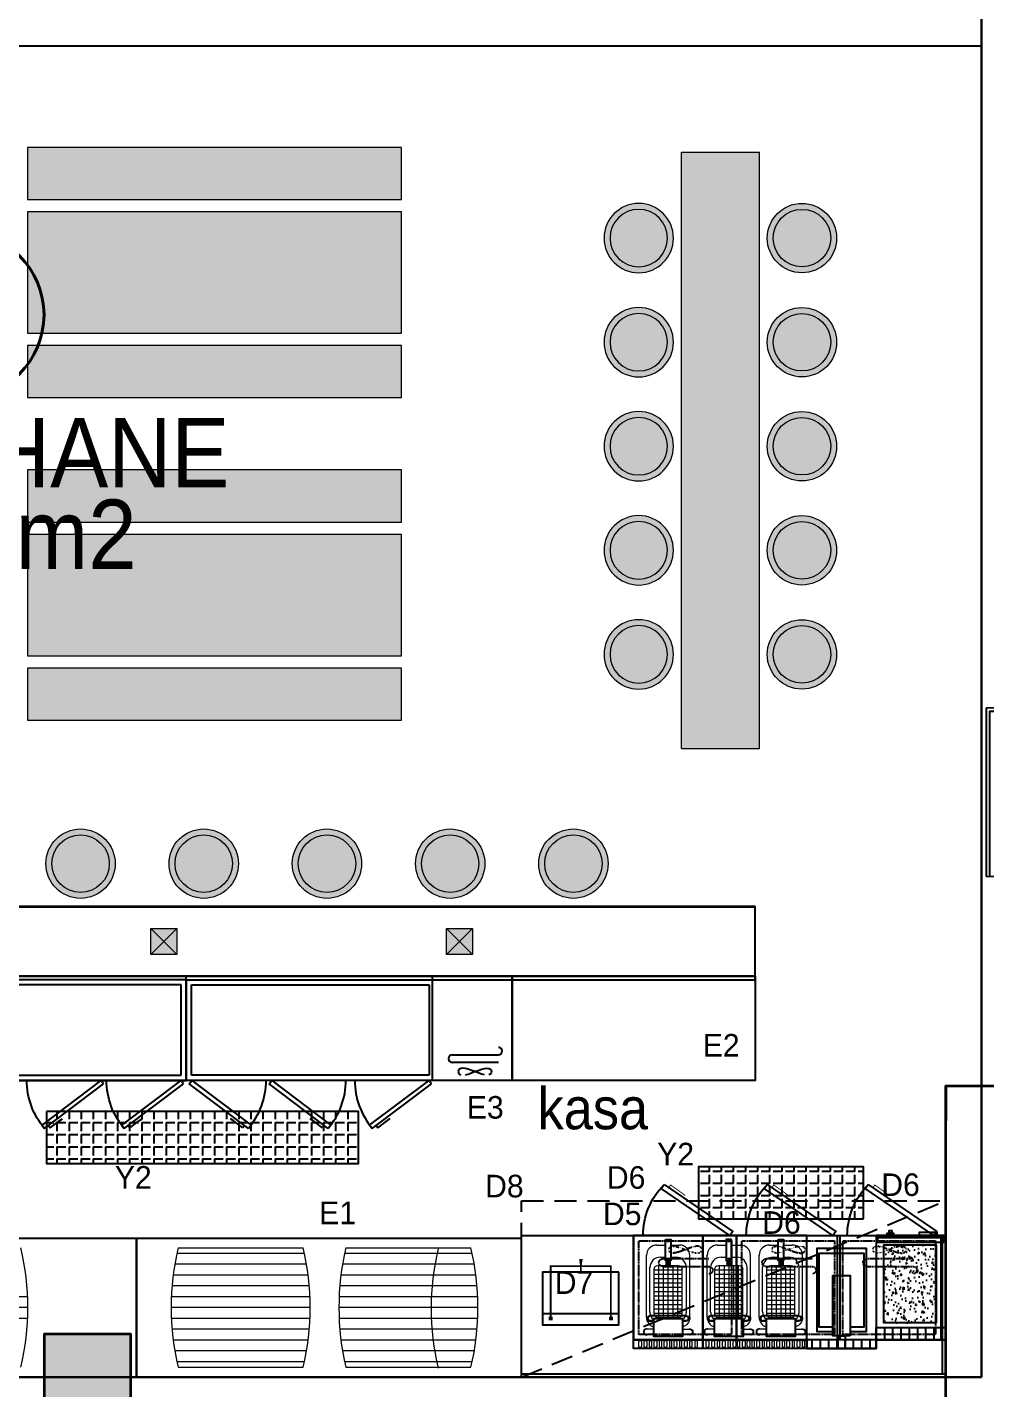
# Model space of a CAD drawing. Header units: millimetres. Extents: x -2729 to 15248, y -12439 to 5292.
# Drawn here: x 6283 to 6836, y -10263 to -9478 of the extents above; entities that cross this region are included whole.
import ezdxf

# ---------------------------------------------------------------- set-up
doc = ezdxf.new("R2010")
doc.units = ezdxf.units.MM
doc.linetypes.add('DASHED', pattern=[0.75, 0.5, -0.25])
doc.linetypes.add('HIDDENX2', pattern=[19.05, 12.7, -6.35])
for name, color, linetype, lineweight in [('DUVAR', 7, 'Continuous', 30), ('gzm', 250, 'Continuous', 20), ('kolon_Ном_пера__60', 7, 'Continuous', 35), ('mevcut kolonlar_Ном_пера__60', 7, 'Continuous', 35), ('tarama', 251, 'Continuous', 20)]:
    doc.layers.add(name, color=color, linetype=linetype, lineweight=lineweight)
for name, color, linetype in [('kapı ABD', 55, 'Continuous'), ('S2000-002 Çizgi', 7, 'Continuous'), ('S2000-003 Kapı', 3, 'Continuous'), ('tefris', 39, 'Continuous')]:
    doc.layers.add(name, color=color, linetype=linetype)
doc.styles.add('TAKSİM', font='GOTHIC.TTF', dxfattribs={"height": 20})
doc.styles.add('Мой Ариал', font='arial.ttf', dxfattribs={"width": 0.9})

# ---------------------------------------------------------------- blocks, each defined once
blk = doc.blocks.new('rtys')
at = {"layer": 'kapı ABD', "color": 7}
for points in [[(98141.19, 44240.54), (98136.53, 44143.55)], [(98143.13, 44240.44), (98138.56, 44145.4), (98233.61, 44140.83)], [(98136.53, 44143.55), (98233.51, 44138.89)]]:
    blk.add_lwpolyline(points, dxfattribs=at)
blk.add_arc((98136.53, 44143.55), 97.1, 357.24945, 87.24945, dxfattribs=at)
blk = doc.blocks.new('qwe515yj42')
at = {"layer": 'gzm'}
h = blk.add_hatch(color=250, dxfattribs=at)
h.dxf.hatch_style = 1
h.set_gradient(color1=(18, 18, 17), rotation=60, one_color=1, tint=1, name='CYLINDER')
edge = h.paths.add_edge_path(flags=17)
edge.add_arc((6767.97, 3190.78), 16.57, 0, 360)
edge = h.paths.add_edge_path()
edge.add_arc((6767.97, 3190.78), 20, 0, 360)
h = blk.add_hatch(color=250, dxfattribs=at)
h.dxf.hatch_style = 1
h.set_gradient(color1=(18, 18, 17), color2=(102, 102, 96), one_color=1, tint=0.39, name='SPHERICAL')
edge = h.paths.add_edge_path()
edge.add_arc((6767.97, 3190.78), 16.57, 0, 360)
at = {"layer": 'gzm', "color": 251}
for radius in [20, 16.57]:
    blk.add_circle((6767.97, 3190.78), radius, dxfattribs=at)
blk = doc.blocks.new('A$C13F55E64')
at = {"layer": 'gzm'}
h = blk.add_hatch(color=7, dxfattribs=at)
h.dxf.hatch_style = 1
h.set_gradient(color1=(255, 255, 255), rotation=60, one_color=1, tint=1, name='CYLINDER')
h.paths.add_polyline_path([(-29.53, 19.29), (-14.53, 19.29), (-14.53, 4.29), (-29.53, 4.29)])
for p, q in [((-14.53, 4.29), (-29.53, 19.29)), ((-29.53, 4.29), (-14.53, 19.29))]:
    blk.add_line(p, q, dxfattribs=at)
blk.add_lwpolyline([(-29.53, 19.29), (-14.53, 19.29), (-14.53, 4.29), (-29.53, 4.29)], close=True, dxfattribs=at)
blk = doc.blocks.new('A$C34EC4B2C')
at = {"layer": 'S2000-002 Çizgi'}
for p, q in [((80.83, 87.67), (46.6, 62.05)), ((77.59, 87.3), (71.93, 83.07)), ((78.58, 85.98), (77.59, 87.3)), ((82.37, 85.61), (80.83, 87.67)), ((104.65, 85.77), (106.2, 87.82)), ((106.2, 87.82), (140.31, 62.05)), ((108.44, 86.12), (109.44, 87.44)), ((109.44, 87.44), (115.07, 83.18)), ((150.63, 85.77), (152.18, 87.82)), ((152.18, 87.82), (186.29, 62.05)), ((154.42, 86.12), (155.42, 87.44)), ((155.42, 87.44), (161.05, 83.18)), ((48.14, 60), (82.37, 85.61)), ((71.93, 83.07), (70.49, 81.99)), ((138.76, 60), (104.65, 85.77)), ((115.07, 83.18), (116.52, 82.09)), ((184.74, 60), (150.63, 85.77)), ((161.05, 83.18), (162.5, 82.09)), ((0, 0), (0, 60)), ((0, 60), (188, 60)), ((12, 54.97), (12.17, 55.71)), ((12.17, 54.24), (12, 54.97)), ((12.17, 55.71), (12.66, 56.35)), ((12.66, 56.35), (13.47, 56.8)), ((16.07, 56.8), (17.78, 56.35)), ((17.78, 56.35), (19.64, 55.71)), ((19.64, 55.71), (21.59, 54.97)), ((21.59, 54.97), (19.64, 54.24)), ((23.54, 55.71), (21.59, 54.97)), ((21.59, 54.97), (23.54, 54.24)), ((25.4, 56.35), (23.54, 55.71)), ((27.1, 56.8), (25.4, 56.35)), ((30.52, 56.35), (29.7, 56.8)), ((31.01, 55.71), (30.52, 56.35)), ((31.17, 54.97), (31.01, 55.71)), ((31.01, 54.24), (31.17, 54.97)), ((46.11, 60), (46.11, 0)), ((46.6, 62.05), (48.14, 60)), ((48, 5), (48, 57)), ((48, 57), (185, 57)), ((140.31, 62.05), (138.76, 60)), ((186.29, 62.05), (184.74, 60)), ((185, 57), (185, 5)), ((188, 2), (188, 60)), ((188, 60), (188, 0)), ((8, 49.66), (34.67, 49.66)), ((12.66, 53.6), (12.17, 54.24)), ((13.47, 53.14), (12.66, 53.6)), ((14.62, 52.97), (13.47, 53.14)), ((16.07, 53.14), (14.62, 52.97)), ((17.78, 53.6), (16.07, 53.14)), ((19.64, 54.24), (17.78, 53.6)), ((23.54, 54.24), (25.4, 53.6)), ((25.4, 53.6), (27.1, 53.14)), ((27.1, 53.14), (28.56, 52.97)), ((28.56, 52.97), (29.7, 53.14)), ((29.7, 53.14), (30.52, 53.6)), ((30.52, 53.6), (31.01, 54.24)), ((34.67, 45.32), (8, 45.32)), ((188, 2), (0, 2)), ((185, 5), (48, 5)), ((188, 0), (0, 0))]:
    blk.add_line(p, q, dxfattribs=at)
for centre, radius, start, end in [((48.14, 60), 42.75, 0, 40.24497), ((138.76, 60), 42.75, 139.49079, 180), ((184.74, 60), 42.75, 139.49079, 180), ((34.67, 47.49), 2.17, 270, 90), ((8, 43.15), 2.17, 90, 270)]:
    blk.add_arc(centre, radius, start, end, dxfattribs=at)
blk = doc.blocks.new('A$C71D9588E')
at = {"layer": 'S2000-002 Çizgi', "linetype": 'Continuous', "lineweight": 0}
for p, q in [((6.5, 57), (2.5, 57)), ((23.5, 57), (27.5, 57)), ((36.5, 57), (32.5, 57)), ((53.5, 57), (57.5, 57)), ((6.5, 54), (2.5, 54)), ((4.75, 49.5), (6.5, 49.5)), ((4.75, 49), (6.5, 49)), ((21, 47.25), (9, 47.25)), ((9.5, 47.25), (9.5, 46.5)), ((12.2, 47.25), (12.2, 46.5)), ((14.9, 47.25), (14.9, 46.5)), ((17.6, 47.25), (17.6, 46.5)), ((20.3, 47.25), (20.3, 46.5)), ((23.5, 54), (27.5, 54)), ((23.5, 49.5), (25.25, 49.5)), ((23.5, 49), (25.25, 49)), ((36.5, 54), (32.5, 54)), ((34.75, 49.5), (36.5, 49.5)), ((34.75, 49), (36.5, 49)), ((51, 47.25), (39, 47.25)), ((39.5, 47.25), (39.5, 46.5)), ((42.2, 47.25), (42.2, 46.5)), ((44.9, 47.25), (44.9, 46.5)), ((47.6, 47.25), (47.6, 46.5)), ((50.3, 47.25), (50.3, 46.5)), ((53.5, 54), (57.5, 54)), ((53.5, 49.5), (55.25, 49.5)), ((53.5, 49), (55.25, 49)), ((2.5, 47), (2.5, 11)), ((4.5, 44), (4.5, 18)), ((4.75, 46.5), (25.25, 46.5)), ((4.75, 46), (25.25, 46)), ((7, 45.25), (7, 18.85)), ((23, 44.75), (7, 44.75)), ((23, 42.25), (7, 42.25)), ((23, 39.75), (7, 39.75)), ((9.5, 46), (9.5, 17.25)), ((12.2, 46), (12.2, 17.25)), ((14.9, 46), (14.9, 17.25)), ((17.6, 46), (17.6, 17.25)), ((20.3, 46), (20.3, 17.25)), ((23, 45.25), (23, 18.85)), ((25.5, 44), (25.5, 18)), ((27.5, 47), (27.5, 11)), ((32.5, 47), (32.5, 11)), ((34.5, 44), (34.5, 18)), ((34.75, 46.5), (55.25, 46.5)), ((34.75, 46), (55.25, 46)), ((37, 45.25), (37, 18.85)), ((53, 44.75), (37, 44.75)), ((53, 42.25), (37, 42.25)), ((53, 39.75), (37, 39.75)), ((39.5, 46), (39.5, 17.25)), ((42.2, 46), (42.2, 17.25)), ((44.9, 46), (44.9, 17.25)), ((47.6, 46), (47.6, 17.25)), ((50.3, 46), (50.3, 17.25)), ((53, 45.25), (53, 18.85)), ((55.5, 44), (55.5, 18)), ((57.5, 47), (57.5, 11)), ((23, 37.25), (7, 37.25)), ((23, 34.75), (7, 34.75)), ((23, 32.25), (7, 32.25)), ((53, 37.25), (37, 37.25)), ((53, 34.75), (37, 34.75)), ((53, 32.25), (37, 32.25)), ((23, 29.75), (7, 29.75)), ((23, 27.25), (7, 27.25)), ((23, 24.75), (7, 24.75)), ((53, 29.75), (37, 29.75)), ((53, 27.25), (37, 27.25)), ((53, 24.75), (37, 24.75)), ((23, 22.25), (7, 22.25)), ((23, 19.75), (7, 19.75)), ((13.75, 17.25), (9, 17.25)), ((13.75, 14.25), (13.75, 17.25)), ((14.25, 14.25), (14.25, 17.25)), ((14.75, 17.25), (14.25, 17.25)), ((14.75, 14.25), (14.75, 17.25)), ((15.25, 14.25), (15.25, 17.25)), ((15.75, 17.25), (15.25, 17.25)), ((15.75, 14.25), (15.75, 17.25)), ((16.25, 14.25), (16.25, 17.25)), ((21, 17.25), (16.25, 17.25)), ((53, 22.25), (37, 22.25)), ((53, 19.75), (37, 19.75)), ((43.75, 17.25), (39, 17.25)), ((43.75, 14.25), (43.75, 17.25)), ((44.25, 14.25), (44.25, 17.25)), ((44.75, 17.25), (44.25, 17.25)), ((44.75, 14.25), (44.75, 17.25)), ((45.25, 14.25), (45.25, 17.25)), ((45.75, 17.25), (45.25, 17.25)), ((45.75, 14.25), (45.75, 17.25)), ((46.25, 14.25), (46.25, 17.25)), ((51, 17.25), (46.25, 17.25)), ((13.5, 12.4), (10.5, 12.4)), ((19.5, 12.4), (16.5, 12.4)), ((43.5, 12.4), (40.5, 12.4)), ((49.5, 12.4), (46.5, 12.4)), ((13.5, 5.4), (8.5, 5.4)), ((21.5, 5.4), (16.5, 5.4)), ((43.5, 5.4), (38.5, 5.4)), ((51.5, 5.4), (46.5, 5.4))]:
    blk.add_line(p, q, dxfattribs=at)
at = {"layer": 'S2000-002 Çizgi'}
for points in [[(0, 65), (60, 65), (60, 60), (0, 60)], [(0, 0), (60, 0), (60, 60), (0, 60)], [(6.5, 48), (23.5, 48), (23.5, 58), (6.5, 58)], [(36.5, 48), (53.5, 48), (53.5, 58), (36.5, 58)], [(16.5, 2.25), (13.5, 2.25), (13.5, 14.25), (16.5, 14.25)], [(43.5, 2.25), (46.5, 2.25), (46.5, 14.25), (43.5, 14.25)]]:
    blk.add_lwpolyline(points, close=True, dxfattribs=at)
at = {"layer": 'S2000-002 Çizgi', "linetype": 'Continuous', "lineweight": 0}
for points in [[(2.62, 63.78, 0.999894), (1.12, 63.78), (1.12, 61.18, 1), (2.62, 61.18), (2.62, 63.78)], [(5.62, 63.78), (5.62, 61.18, -1), (4.12, 61.18), (4.12, 63.78, -0.999894), (5.62, 63.78)], [(8.55, 63.78, 0.999894), (7.05, 63.78), (7.05, 61.18, 1), (8.55, 61.18), (8.55, 63.78)], [(11.55, 63.78), (11.55, 61.18, -1), (10.05, 61.18), (10.05, 63.78, -0.999894), (11.55, 63.78)], [(14.3, 63.78, 0.999894), (12.8, 63.78), (12.8, 61.18, 1), (14.3, 61.18), (14.3, 63.78)], [(17.3, 63.78), (17.3, 61.18, -1), (15.8, 61.18), (15.8, 63.78, -0.999894), (17.3, 63.78)], [(20.12, 63.78, 0.999894), (18.62, 63.78), (18.62, 61.18, 1), (20.12, 61.18), (20.12, 63.78)], [(23.12, 63.78), (23.12, 61.18, -1), (21.62, 61.18), (21.62, 63.78, -0.999894), (23.12, 63.78)], [(25.87, 63.78, 0.999894), (24.37, 63.78), (24.37, 61.18, 1), (25.87, 61.18), (25.87, 63.78)], [(28.87, 63.78), (28.87, 61.18, -1), (27.37, 61.18), (27.37, 63.78, -0.999894), (28.87, 63.78)], [(31.75, 63.78, 0.999894), (30.25, 63.78), (30.25, 61.18, 1), (31.75, 61.18), (31.75, 63.78)], [(34.35, 63.78), (34.35, 61.18, -1), (32.85, 61.18), (32.85, 63.78, -0.999894), (34.35, 63.78)], [(37.14, 63.78), (37.14, 61.18, -1), (35.64, 61.18), (35.64, 63.78, -0.999894), (37.14, 63.78)], [(40.13, 63.78, 0.999894), (38.63, 63.78), (38.63, 61.18, 1), (40.13, 61.18), (40.13, 63.78)], [(42.54, 63.78), (42.54, 61.18, -1), (41.04, 61.18), (41.04, 63.78, -0.999894), (42.54, 63.78)], [(45.54, 63.78, 0.999894), (44.04, 63.78), (44.04, 61.18, 1), (45.54, 61.18), (45.54, 63.78)], [(48.64, 63.78), (48.64, 61.18, -1), (47.14, 61.18), (47.14, 63.78, -0.999894), (48.64, 63.78)], [(51.64, 63.78, 0.999894), (50.14, 63.78), (50.14, 61.18, 1), (51.64, 61.18), (51.64, 63.78)], [(54.75, 63.78), (54.75, 61.18, -1), (53.25, 61.18), (53.25, 63.78, -0.999894), (54.75, 63.78)], [(58.13, 63.68), (58.13, 61.08, -1), (56.63, 61.08), (56.63, 63.68, -0.999894), (58.13, 63.68)]]:
    blk.add_lwpolyline(points, format="xyb", dxfattribs=at)
for centre in [(15, 13.25), (45, 13.25), (15, 3.25), (45, 3.25)]:
    blk.add_circle(centre, 0.5, dxfattribs=at)
at = {"layer": 'S2000-002 Çizgi', "linetype": 'Continuous', "lineweight": 0, "extrusion": (0, 0, -1)}
for centre, radius, start, end in [((-2.5, 55.5), 1.8, 236.44269, 123.55731), ((-2.5, 55.5), 1.5, 270.00107, 90), ((-32.5, 55.5), 1.8, 236.44269, 123.55731), ((-32.5, 55.5), 1.5, 270.00107, 90), ((-8.5, 47), 6, 0, 70.52878), ((-4.75, 47.75), 1.75, 270, 90), ((-4.75, 47.75), 1.25, 270, 90), ((-38.5, 47), 6, 0, 70.52878), ((-34.75, 47.75), 1.75, 270, 90), ((-34.75, 47.75), 1.25, 270, 90), ((-9, 19.25), 2, 270, 0), ((-21, 19.25), 2, 180, 270), ((-39, 19.25), 2, 270, 0), ((-51, 19.25), 2, 180, 270)]:
    blk.add_arc(centre, radius, start, end, dxfattribs=at)
at = {"layer": 'S2000-002 Çizgi', "linetype": 'Continuous', "lineweight": 0}
for centre, radius, start, end in [((27.5, 55.5), 1.8, 236.44269, 123.55731), ((27.5, 55.5), 1.5, 270.00107, 90), ((57.5, 55.5), 1.8, 236.44269, 123.55731), ((57.5, 55.5), 1.5, 270.00107, 90), ((10.5, 44), 6, 131.81031, 155.37568), ((9, 45.25), 2, 90, 141.31781), ((21, 45.25), 2, 38.68219, 90), ((21.5, 47), 6, 0, 70.52878), ((19.5, 44), 6, 24.62432, 48.18969), ((25.25, 47.75), 1.75, 270, 90), ((25.25, 47.75), 1.25, 270, 90), ((40.5, 44), 6, 131.81031, 155.37568), ((39, 45.25), 2, 90, 141.31781), ((51, 45.25), 2, 38.68219, 90), ((51.5, 47), 6, 0, 70.52878), ((49.5, 44), 6, 24.62432, 48.18969), ((55.25, 47.75), 1.75, 270, 90), ((55.25, 47.75), 1.25, 270, 90), ((10.5, 44), 6, 160.52878, 180), ((9, 45.25), 2, 157.97569, 180), ((21, 45.25), 2, 0, 22.02431), ((19.5, 44), 6, 0, 19.47122), ((40.5, 44), 6, 160.52878, 180), ((39, 45.25), 2, 157.97569, 180), ((51, 45.25), 2, 0, 22.02431), ((49.5, 44), 6, 0, 19.47122), ((10.5, 18.4), 6, 180, 270), ((14, 17.25), 0.25, 0, 180), ((15, 17.25), 0.25, 0, 180), ((16, 17.25), 0.25, 0, 180), ((19.5, 18.4), 6, 270, 0), ((40.5, 18.4), 6, 180, 270), ((44, 17.25), 0.25, 0, 180), ((45, 17.25), 0.25, 0, 180), ((46, 17.25), 0.25, 0, 180), ((49.5, 18.4), 6, 270, 0), ((8.5, 11.4), 6, 180, 270), ((21.5, 11.4), 6, 270, 0), ((38.5, 11.4), 6, 180, 270), ((51.5, 11.4), 6, 270, 0)]:
    blk.add_arc(centre, radius, start, end, dxfattribs=at)
blk = doc.blocks.new('A$C0C7D3C43')
at = {"layer": 'S2000-002 Çizgi'}
h = blk.add_hatch(dxfattribs=at)
h.set_pattern_fill('ANSI31', color=256, scale=1.5, angle=45, style=0)
h.set_pattern_definition([(90, (-3091.404, -4929.4605), (-4.7625, 9e-16), [])])
h.paths.add_polyline_path([(40, 55.92), (40, 62.92), (0, 62.92), (0, 55.92)])
h = blk.add_hatch(dxfattribs=at)
h.set_pattern_fill('AR-CONC', color=256, scale=0.05, angle=45, style=0)
h.set_pattern_definition([(95, (-3091.404, -4929.4605), (7.0047325, 5.877669), [0.9525, -10.4775]), (40, (-3091.404, -4929.461), (-8.000894, 5.50885), [0.762, -8.382]), (145.451, (-3090.82, -4928.971), (-0.996108, 11.386512), [0.8095, -8.9045]), (91.1842, (-3093.2, -4927.664), (11.070512, 8.09767), [1.42875, -15.71625]), (141.6356, (-3092.277, -4926.99), (-0.354307, 17.141322), [1.21425, -13.35675]), (36.184, (-3093.2, -4927.664), (-0.35428, 17.14132), [1.143, -12.573]), (66, (-3091.853, -4927.2155), (8.976028, 1.744763), [0.9525, -10.4775]), (11, (-3091.853, -4927.2155), (-4.326996, 8.69706), [0.762, -8.382]), (116.4514, (-3091.105, -4927.07), (4.649002, 10.441823), [0.8095, -8.9045]), (82.5, (-3091.4038, -4929.4605), (-2.8802735, 3.0986707), [0, -8.2804, 0, -8.509, 0, -8.41375]), (52.5, (-3091.404, -4929.4605), (-1.1794864, 5.90435), [0, -4.8514, 0, -8.0899, 0, -3.20675]), (12.5, (-3093.4064, -4931.463), (4.9963932, 4.5913098), [0, -3.175, 0, -9.906, 0, -13.1445]), (2.5, (-3094.3044, -4932.361), (4.338195, 6.1361196), [0, -4.1275, 0, -6.5786, 0, -9.3345])])
h.paths.add_polyline_path([(35.53, 53.21), (5.53, 53.21), (5.53, 8.21), (35.53, 8.21)])
for points in [[(0, 2.92), (40, 2.92), (40, 62.92), (0, 62.92)], [(0, 62.92), (40, 62.92), (40, 55.92), (0, 55.92)], [(5.53, 53.21), (35.53, 53.21), (35.53, 8.21), (5.53, 8.21)], [(1, 6.92), (39, 6.92), (39, 3.92), (1, 3.92)], [(5, 2.92), (15, 2.92), (15, 0.92), (5, 0.92)], [(30.06, 2.92), (33.7, 2.92), (33.7, 1.46), (30.06, 1.46)], [(31.02, 1.46), (32.48, 1.46), (32.48, 0), (31.02, 0)]]:
    blk.add_lwpolyline(points, close=True, dxfattribs=at)
blk = doc.blocks.new('A$C099C1006')
at = {"layer": 'S2000-002 Çizgi'}
for p, q in [((3.76, 59.96), (3.76, 65)), ((8.52, 59.96), (8.52, 65)), ((13.28, 59.96), (13.28, 65)), ((18.04, 59.96), (18.04, 65)), ((22.81, 59.96), (22.81, 65)), ((27.57, 59.96), (27.57, 65)), ((32.33, 59.96), (32.33, 65)), ((37.09, 59.96), (37.09, 65))]:
    blk.add_line(p, q, dxfattribs=at)
for points in [[(0, 65), (40, 65), (40, 0), (0, 0)], [(0, 60), (40, 60), (40, 65), (0, 65)], [(18, 65), (22, 65), (22, 57.75), (18, 57.75)], [(15, 57.75), (25, 57.75), (25, 23.07), (15, 23.07)]]:
    blk.add_lwpolyline(points, close=True, dxfattribs=at)
for points in [[(25, 55.48), (34.1, 55.48), (34.1, 7.23), (5.9, 7.23), (5.9, 55.48), (15, 55.48)], [(15, 52.48), (6.9, 52.48), (6.9, 10.23), (33.1, 10.23), (33.1, 52.48), (25, 52.48)]]:
    blk.add_lwpolyline(points, dxfattribs=at)
blk = doc.blocks.new('A$C785C0B35')
at = {"layer": 'S2000-002 Çizgi', "linetype": 'Continuous', "lineweight": 0}
for p, q in [((11.5, 57), (7.5, 57)), ((28.5, 57), (32.5, 57)), ((11.5, 54), (7.5, 54)), ((9.75, 49.5), (11.5, 49.5)), ((9.75, 49), (11.5, 49)), ((26, 47.25), (14, 47.25)), ((14.5, 47.25), (14.5, 46.5)), ((17.2, 47.25), (17.2, 46.5)), ((19.9, 47.25), (19.9, 46.5)), ((22.6, 47.25), (22.6, 46.5)), ((25.3, 47.25), (25.3, 46.5)), ((28.5, 54), (32.5, 54)), ((28.5, 49.5), (30.25, 49.5)), ((28.5, 49), (30.25, 49)), ((7.5, 47), (7.5, 11)), ((9.5, 44), (9.5, 18)), ((9.75, 46.5), (30.25, 46.5)), ((9.75, 46), (30.25, 46)), ((12, 45.25), (12, 18.85)), ((28, 44.75), (12, 44.75)), ((28, 42.25), (12, 42.25)), ((28, 39.75), (12, 39.75)), ((14.5, 46), (14.5, 17.25)), ((17.2, 46), (17.2, 17.25)), ((19.9, 46), (19.9, 17.25)), ((22.6, 46), (22.6, 17.25)), ((25.3, 46), (25.3, 17.25)), ((28, 45.25), (28, 18.85)), ((30.5, 44), (30.5, 18)), ((32.5, 47), (32.5, 11)), ((28, 37.25), (12, 37.25)), ((28, 34.75), (12, 34.75)), ((28, 32.25), (12, 32.25)), ((28, 29.75), (12, 29.75)), ((28, 27.25), (12, 27.25)), ((28, 24.75), (12, 24.75)), ((28, 22.25), (12, 22.25)), ((28, 19.75), (12, 19.75)), ((18.75, 17.25), (14, 17.25)), ((18.75, 14.25), (18.75, 17.25)), ((19.25, 14.25), (19.25, 17.25)), ((19.75, 17.25), (19.25, 17.25)), ((19.75, 14.25), (19.75, 17.25)), ((20.25, 14.25), (20.25, 17.25)), ((20.75, 17.25), (20.25, 17.25)), ((20.75, 14.25), (20.75, 17.25)), ((21.25, 14.25), (21.25, 17.25)), ((26, 17.25), (21.25, 17.25)), ((18.5, 12.4), (15.5, 12.4)), ((24.5, 12.4), (21.5, 12.4)), ((18.5, 5.4), (13.5, 5.4)), ((26.5, 5.4), (21.5, 5.4))]:
    blk.add_line(p, q, dxfattribs=at)
at = {"layer": 'S2000-002 Çizgi'}
for points in [[(0, 65), (40, 65), (40, 60), (0, 60)], [(0, 0), (40, 0), (40, 60), (0, 60)], [(11.5, 48), (28.5, 48), (28.5, 58), (11.5, 58)], [(21.5, 2.25), (18.5, 2.25), (18.5, 14.25), (21.5, 14.25)]]:
    blk.add_lwpolyline(points, close=True, dxfattribs=at)
at = {"layer": 'S2000-002 Çizgi', "linetype": 'Continuous', "lineweight": 0}
for points in [[(4.62, 63.78, 0.999894), (3.12, 63.78), (3.12, 61.18, 1), (4.62, 61.18), (4.62, 63.78)], [(7.62, 63.78, 0.999894), (6.12, 63.78), (6.12, 61.18, 1), (7.62, 61.18), (7.62, 63.78)], [(10.62, 63.78), (10.62, 61.18, -1), (9.12, 61.18), (9.12, 63.78, -0.999894), (10.62, 63.78)], [(13.55, 63.78, 0.999894), (12.05, 63.78), (12.05, 61.18, 1), (13.55, 61.18), (13.55, 63.78)], [(16.55, 63.78), (16.55, 61.18, -1), (15.05, 61.18), (15.05, 63.78, -0.999894), (16.55, 63.78)], [(19.3, 63.78, 0.999894), (17.8, 63.78), (17.8, 61.18, 1), (19.3, 61.18), (19.3, 63.78)], [(22.3, 63.78), (22.3, 61.18, -1), (20.8, 61.18), (20.8, 63.78, -0.999894), (22.3, 63.78)], [(25.12, 63.78, 0.999894), (23.62, 63.78), (23.62, 61.18, 1), (25.12, 61.18), (25.12, 63.78)], [(28.12, 63.78), (28.12, 61.18, -1), (26.62, 61.18), (26.62, 63.78, -0.999894), (28.12, 63.78)], [(30.87, 63.78, 0.999894), (29.37, 63.78), (29.37, 61.18, 1), (30.87, 61.18), (30.87, 63.78)], [(33.87, 63.78), (33.87, 61.18, -1), (32.37, 61.18), (32.37, 63.78, -0.999894), (33.87, 63.78)], [(36.87, 63.78), (36.87, 61.18, -1), (35.37, 61.18), (35.37, 63.78, -0.999894), (36.87, 63.78)]]:
    blk.add_lwpolyline(points, format="xyb", dxfattribs=at)
for centre in [(20, 13.25), (20, 3.25)]:
    blk.add_circle(centre, 0.5, dxfattribs=at)
at = {"layer": 'S2000-002 Çizgi', "linetype": 'Continuous', "lineweight": 0, "extrusion": (0, 0, -1)}
for centre, radius, start, end in [((-7.5, 55.5), 1.8, 236.44269, 123.55731), ((-7.5, 55.5), 1.5, 270.00107, 90), ((-13.5, 47), 6, 0, 70.52878), ((-9.75, 47.75), 1.75, 270, 90), ((-9.75, 47.75), 1.25, 270, 90), ((-14, 19.25), 2, 270, 0), ((-26, 19.25), 2, 180, 270)]:
    blk.add_arc(centre, radius, start, end, dxfattribs=at)
at = {"layer": 'S2000-002 Çizgi', "linetype": 'Continuous', "lineweight": 0}
for centre, radius, start, end in [((32.5, 55.5), 1.8, 236.44269, 123.55731), ((32.5, 55.5), 1.5, 270.00107, 90), ((15.5, 44), 6, 131.81031, 155.37568), ((14, 45.25), 2, 90, 141.31781), ((26, 45.25), 2, 38.68219, 90), ((26.5, 47), 6, 0, 70.52878), ((24.5, 44), 6, 24.62432, 48.18969), ((30.25, 47.75), 1.75, 270, 90), ((30.25, 47.75), 1.25, 270, 90), ((15.5, 44), 6, 160.52878, 180), ((14, 45.25), 2, 157.97569, 180), ((26, 45.25), 2, 0, 22.02431), ((24.5, 44), 6, 0, 19.47122), ((15.5, 18.4), 6, 180, 270), ((19, 17.25), 0.25, 0, 180), ((20, 17.25), 0.25, 0, 180), ((21, 17.25), 0.25, 0, 180), ((24.5, 18.4), 6, 270, 0), ((13.5, 11.4), 6, 180, 270), ((26.5, 11.4), 6, 270, 0)]:
    blk.add_arc(centre, radius, start, end, dxfattribs=at)
blk = doc.blocks.new('A$C55A306FA')
at = {"layer": 'S2000-002 Çizgi'}
for points in [[(0, 29.56), (59.5, 29.56), (59.5, 89.56), (0, 89.56)], [(17.64, 0), (57.28, 27.13), (55.53, 29.56), (15.89, 2.44)]]:
    blk.add_lwpolyline(points, close=True, dxfattribs=at)
at = {"layer": 'S2000-002 Çizgi', "linetype": 'DASHED'}
blk.add_lwpolyline([(3, 32.56), (56.5, 32.56), (56.5, 86.56), (3, 86.56)], close=True, dxfattribs=at)
for points in [[(43.53, 42.94), (16.86, 42.94, -1), (16.86, 47.28)], [(16.86, 47.28), (43.53, 47.28, 1), (43.53, 51.63)]]:
    blk.add_lwpolyline(points, format="xyb", dxfattribs=at)
at = {"layer": 'S2000-002 Çizgi', "linetype": 'DASHED', "ltscale": 0.1}
blk.add_lwpolyline([(22.97, 35.63), (24.43, 35.8), (26.13, 36.25), (27.99, 36.89), (29.94, 37.63), (31.89, 38.36), (33.75, 39), (35.46, 39.46), (36.91, 39.63), (38.06, 39.46), (38.87, 39), (39.36, 38.36), (39.53, 37.63), (39.36, 36.89), (38.87, 36.25), (38.06, 35.8), (36.91, 35.63), (35.46, 35.8), (33.75, 36.25), (31.89, 36.89), (29.94, 37.63), (27.99, 38.36), (26.13, 39), (24.43, 39.46), (22.97, 39.63), (21.83, 39.46), (21.01, 39), (20.52, 38.36), (20.36, 37.63), (20.52, 36.89), (21.01, 36.25), (21.83, 35.8)], close=True, dxfattribs=at)
at = {"layer": 'S2000-002 Çizgi', "const_width": 0.5}
blk.add_lwpolyline([(20.31, 1.92), (21.44, 0.35), (28.15, 5.18), (29.86, 6.41)], dxfattribs=at)
at = {"layer": 'S2000-002 Çizgi'}
blk.add_arc((47.76, 29.72), 42.23, 180.20946, 224.63113, dxfattribs=at)
blk = doc.blocks.new('A$C67BA2794')
at = {"layer": 'S2000-002 Çizgi'}
blk.add_lwpolyline([(0, 7.57), (44, 7.57), (44, 38.03), (0, 38.03)], close=True, dxfattribs=at)
blk.add_lwpolyline([(44, 31.48), (0, 31.48)], dxfattribs=at)
for points, const_width in [([(3.46, 34.35), (5.8, 34.35)], 2), ([(4.63, 34.03), (4.63, 4.11), (22, 4.11)], 1), ([(39.37, 34.03), (39.37, 4.11), (22, 4.11)], 1), ([(40.54, 34.35), (38.2, 34.35)], 2)]:
    blk.add_lwpolyline(points, dxfattribs=dict(at, const_width=const_width))
blk.add_lwpolyline([(21.94, 7.48, 1, 1, 0), (21.94, 3.72, 1, 2, 0), (21.94, 0, 2, 2, 0)], format="xyseb", dxfattribs=at)

msp = doc.modelspace()

# ---------------------------------------------------------------- hatches: boundary and pattern name
h = msp.add_hatch()
h.set_pattern_fill('ANGLE', color=256, angle=270)
h.set_pattern_definition([(270, (844.979, -7804.7725), (6.985, 1e-14), [5.08, -1.905]), (360, (844.979, -7804.7725), (-1e-14, 6.985), [5.08, -1.905])])
h.paths.add_polyline_path([(6474.124, -10133.455), (6474.124, -10103.455), (6294.124, -10103.455), (6294.124, -10133.455)])
h = msp.add_hatch()
h.set_pattern_fill('ANGLE', color=256, angle=90)
h.set_pattern_definition([(90, (12299.428, -12464.081), (-6.985, -2e-14), [5.08, -1.905]), (180, (12299.428, -12464.081), (1e-14, -6.985), [5.08, -1.905])])
h.paths.add_polyline_path([(6670.283, -10135.398), (6670.283, -10165.398), (6765.283, -10165.398), (6765.283, -10135.398)])
msp.add_hatch(color=256).paths.add_polyline_path([(6292.796, -10281.864), (6342.796, -10281.864), (6342.796, -10231.864), (6292.796, -10231.864)])
at = {"layer": 'gzm'}
h = msp.add_hatch(color=256, dxfattribs=at)
h.set_gradient(color1=(172, 159, 128), one_color=1, tint=1, name='CYLINDER')
h.paths.add_polyline_path([(6660.324, -9550.57), (6705.324, -9550.57), (6705.324, -9894.259), (6660.324, -9894.259)])
h = msp.add_hatch(color=250, dxfattribs=at)
h.dxf.hatch_style = 1
h.set_gradient(color1=(18, 18, 17), rotation=60, one_color=1, tint=1, name='CYLINDER')
edge = h.paths.add_edge_path(flags=17)
edge.add_arc((6313.849, -9960.645), 16.566, 0, 360)
edge = h.paths.add_edge_path()
edge.add_arc((6313.849, -9960.645), 20, 0, 360)
h = msp.add_hatch(color=250, dxfattribs=at)
h.dxf.hatch_style = 1
h.set_gradient(color1=(18, 18, 17), color2=(102, 102, 96), one_color=1, tint=0.39, name='SPHERICAL')
edge = h.paths.add_edge_path()
edge.add_arc((6313.849, -9960.645), 16.566, 0, 360)
h = msp.add_hatch(color=250, dxfattribs=at)
h.dxf.hatch_style = 1
h.set_gradient(color1=(18, 18, 17), rotation=60, one_color=1, tint=1, name='CYLINDER')
edge = h.paths.add_edge_path(flags=17)
edge.add_arc((6384.906, -9960.645), 16.566, 0, 360)
edge = h.paths.add_edge_path()
edge.add_arc((6384.906, -9960.645), 20, 0, 360)
h = msp.add_hatch(color=250, dxfattribs=at)
h.dxf.hatch_style = 1
h.set_gradient(color1=(18, 18, 17), color2=(102, 102, 96), one_color=1, tint=0.39, name='SPHERICAL')
edge = h.paths.add_edge_path()
edge.add_arc((6384.906, -9960.645), 16.566, 0, 360)
h = msp.add_hatch(color=250, dxfattribs=at)
h.dxf.hatch_style = 1
h.set_gradient(color1=(18, 18, 17), rotation=60, one_color=1, tint=1, name='CYLINDER')
edge = h.paths.add_edge_path(flags=17)
edge.add_arc((6455.964, -9960.645), 16.566, 0, 360)
edge = h.paths.add_edge_path()
edge.add_arc((6455.964, -9960.645), 20, 0, 360)
h = msp.add_hatch(color=250, dxfattribs=at)
h.dxf.hatch_style = 1
h.set_gradient(color1=(18, 18, 17), color2=(102, 102, 96), one_color=1, tint=0.39, name='SPHERICAL')
edge = h.paths.add_edge_path()
edge.add_arc((6455.964, -9960.645), 16.566, 0, 360)
h = msp.add_hatch(color=250, dxfattribs=at)
h.dxf.hatch_style = 1
h.set_gradient(color1=(18, 18, 17), rotation=60, one_color=1, tint=1, name='CYLINDER')
edge = h.paths.add_edge_path(flags=17)
edge.add_arc((6527.022, -9960.645), 16.566, 0, 360)
edge = h.paths.add_edge_path()
edge.add_arc((6527.022, -9960.645), 20, 0, 360)
h = msp.add_hatch(color=250, dxfattribs=at)
h.dxf.hatch_style = 1
h.set_gradient(color1=(18, 18, 17), color2=(102, 102, 96), one_color=1, tint=0.39, name='SPHERICAL')
edge = h.paths.add_edge_path()
edge.add_arc((6527.022, -9960.645), 16.566, 0, 360)
h = msp.add_hatch(color=250, dxfattribs=at)
h.dxf.hatch_style = 1
h.set_gradient(color1=(18, 18, 17), rotation=60, one_color=1, tint=1, name='CYLINDER')
edge = h.paths.add_edge_path(flags=17)
edge.add_arc((6598.079, -9960.645), 16.566, 0, 360)
edge = h.paths.add_edge_path()
edge.add_arc((6598.079, -9960.645), 20, 0, 360)
h = msp.add_hatch(color=250, dxfattribs=at)
h.dxf.hatch_style = 1
h.set_gradient(color1=(18, 18, 17), color2=(102, 102, 96), one_color=1, tint=0.39, name='SPHERICAL')
edge = h.paths.add_edge_path()
edge.add_arc((6598.079, -9960.645), 16.566, 0, 360)
at = {"layer": 'tefris'}
h = msp.add_hatch(color=33, dxfattribs=at)
h.set_gradient(color1=(172, 159, 128), one_color=1, tint=1, name='CYLINDER')
h.paths.add_polyline_path([(6283.235, -9577.79), (6498.857, -9577.79), (6498.857, -9547.79), (6283.235, -9547.79)])
h.paths.add_polyline_path([(6283.235, -9654.9), (6498.857, -9654.9), (6498.857, -9584.9), (6283.235, -9584.9)])
h.paths.add_polyline_path([(6283.235, -9692.01), (6498.857, -9692.01), (6498.857, -9662.01), (6283.235, -9662.01)])
h = msp.add_hatch(color=33, dxfattribs=at)
h.set_gradient(color1=(172, 159, 128), one_color=1, tint=1, name='CYLINDER')
h.paths.add_polyline_path([(6283.235, -9763.703), (6498.857, -9763.703), (6498.857, -9733.703), (6283.235, -9733.703)])
h.paths.add_polyline_path([(6283.235, -9840.813), (6498.857, -9840.813), (6498.857, -9770.813), (6283.235, -9770.813)])
h.paths.add_polyline_path([(6283.235, -9877.923), (6498.857, -9877.923), (6498.857, -9847.923), (6283.235, -9847.923)])

# ---------------------------------------------------------------- linework, layer by layer
for p, q in [((6833.402, -9489.324), (5680.093, -9489.324)), ((6702.855, -10025.553), (6702.856, -9985.21))]:
    msp.add_line(p, q)
for points in [[(6702.855, -10025.553), (5680.15, -10025.553), (5680.15, -9985.21), (6702.856, -9985.21)], [(5815.148, -9985.532), (6702.856, -9985.532)], [(5815.148, -9985.532), (6702.856, -9985.532)]]:
    msp.add_lwpolyline(points)
for points in [[(5680.15, -10025.553), (6702.856, -10025.553), (6702.856, -10085.611), (5680.15, -10085.611)], [(6562.856, -10025.553), (6702.856, -10025.553), (6702.856, -10085.611), (6562.856, -10085.611)], [(6562.856, -10027.553), (6702.856, -10027.553), (6702.856, -10025.553), (6562.856, -10025.553)], [(6294.124, -10103.455), (6294.124, -10133.455), (6474.124, -10133.455), (6474.124, -10103.455)], [(6765.283, -10165.398), (6765.283, -10135.398), (6670.283, -10135.398), (6670.283, -10165.398)], [(6124.065, -10256.661), (6346.065, -10256.661), (6346.065, -10176.661), (6124.065, -10176.661)], [(6346.065, -10256.661), (6568.065, -10256.661), (6568.065, -10176.661), (6346.065, -10176.661)], [(6568.065, -10175.069), (6812.719, -10175.069), (6812.719, -10256.661), (6568.065, -10256.661)], [(6810.719, -10254.661), (6812.719, -10254.661), (6812.719, -10175.069), (6810.719, -10175.069)], [(6568.065, -10254.661), (6812.719, -10254.661), (6812.719, -10256.661), (6568.065, -10256.661)]]:
    msp.add_lwpolyline(points, close=True)
at = {"color": 1, "lineweight": 40, "ltscale": 0.005}
msp.add_circle((6244.778, -9644.248), 48, dxfattribs=at)
at = {"layer": 'DUVAR', "linetype": 'Continuous'}
msp.add_line((5680.065, -10256.661), (6833.402, -10256.661), dxfattribs=at)
for points in [[(6833.402, -10060.557), (6833.402, -9466.864)], [(6833.402, -10256.661), (6833.402, -10060.557)]]:
    msp.add_lwpolyline(points, dxfattribs=at)
at = {"layer": 'gzm'}
for p, q in [((6660.324, -9550.57), (6705.324, -9550.57)), ((6660.324, -9894.259), (6705.324, -9894.259))]:
    msp.add_line(p, q, dxfattribs=at)
at = {"layer": 'gzm', "color": 251}
for p, q in [((6370.103, -10182.181), (6442.287, -10182.181)), ((6466.829, -10182.181), (6539.014, -10182.181)), ((6370.103, -10250.95), (6442.287, -10250.95)), ((6466.829, -10250.95), (6539.014, -10250.95))]:
    msp.add_line(p, q, dxfattribs=at)
at = {"layer": 'gzm'}
for points in [[(6283.235, -9577.79), (6498.857, -9577.79), (6498.857, -9547.79), (6283.235, -9547.79)], [(6283.235, -9654.9), (6498.857, -9654.9), (6498.857, -9584.9), (6283.235, -9584.9)], [(6283.235, -9692.01), (6498.857, -9692.01), (6498.857, -9662.01), (6283.235, -9662.01)], [(6283.235, -9763.703), (6498.857, -9763.703), (6498.857, -9733.703), (6283.235, -9733.703)], [(6283.235, -9840.813), (6498.857, -9840.813), (6498.857, -9770.813), (6283.235, -9770.813)], [(6283.235, -9877.923), (6498.857, -9877.923), (6498.857, -9847.923), (6283.235, -9847.923)]]:
    msp.add_lwpolyline(points, close=True, dxfattribs=at)
for points in [[(6660.324, -9894.259), (6660.324, -9550.57)], [(6705.324, -9894.259), (6705.324, -9550.57)]]:
    msp.add_lwpolyline(points, dxfattribs=at)
at = {"layer": 'gzm', "color": 251}
for centre, radius in [((6313.849, -9960.645), 20), ((6313.849, -9960.645), 16.566), ((6384.906, -9960.645), 20), ((6384.906, -9960.645), 16.566), ((6455.964, -9960.645), 20), ((6455.964, -9960.645), 16.566), ((6527.022, -9960.645), 20), ((6527.022, -9960.645), 16.566), ((6598.079, -9960.645), 20), ((6598.079, -9960.645), 16.566)]:
    msp.add_circle(centre, radius, dxfattribs=at)
for centre, start, end in [((6133.268, -10216.566), 346.76756, 13.23244), ((6516.329, -10216.566), 166.76756, 193.23244), ((6296.061, -10216.566), 346.76756, 13.23244), ((6613.056, -10216.566), 166.76756, 193.23244), ((6666.269, -10217.135), 166.76756, 193.23244), ((6392.787, -10216.566), 346.76756, 13.23244)]:
    msp.add_arc(centre, 150.215, start, end, dxfattribs=at)
at = {"layer": 'kolon_Ном_пера__60', "linetype": 'Continuous', "flags": 128}
for points in [[(6812.719, -10253.873), (6812.719, -10273.873), (7022.606, -10273.873), (7022.606, -10088.873)], [(7007.806, -10088.873), (6812.806, -10088.873), (6812.806, -10108.873)]]:
    msp.add_lwpolyline(points, dxfattribs=at)
msp.add_lwpolyline([(6292.796, -10281.864), (6342.796, -10281.864), (6342.796, -10231.864), (6292.796, -10231.864)], close=True, dxfattribs=at)
at = {"layer": 'mevcut kolonlar_Ном_пера__60', "linetype": 'Continuous', "flags": 128}
msp.add_lwpolyline([(6837.719, -10088.873), (6837.719, -10088.873), (6812.719, -10088.873), (6812.719, -10273.873)], dxfattribs=at)
at = {"layer": 'S2000-002 Çizgi', "linetype": 'HIDDENX2'}
msp.add_line((6568.065, -10256.661), (6812.719, -10155.069), dxfattribs=at)
msp.add_lwpolyline([(6568.065, -10155.069), (6812.719, -10155.069), (6812.719, -10256.661), (6568.065, -10256.661)], close=True, dxfattribs=at)
at = {"layer": 'tarama'}
for p, q in [((6442.989, -10185.316), (6369.401, -10185.316)), ((6539.716, -10185.316), (6466.127, -10185.316)), ((6444.181, -10191.566), (6368.209, -10191.566)), ((6540.907, -10191.566), (6464.936, -10191.566)), ((6445.101, -10197.816), (6367.289, -10197.816)), ((6541.827, -10197.816), (6464.016, -10197.816)), ((6283.352, -10210.316), (6203.451, -10210.316)), ((6446.146, -10210.316), (6366.245, -10210.316)), ((6445.755, -10204.066), (6366.636, -10204.066)), ((6542.872, -10210.316), (6462.971, -10210.316)), ((6542.481, -10204.066), (6463.362, -10204.066)), ((6283.483, -10216.566), (6203.321, -10216.566)), ((6446.276, -10216.566), (6366.115, -10216.566)), ((6543.002, -10216.566), (6462.841, -10216.566)), ((6283.352, -10222.816), (6203.451, -10222.816)), ((6446.146, -10222.816), (6366.245, -10222.816)), ((6542.872, -10222.816), (6462.971, -10222.816)), ((6445.755, -10229.066), (6366.636, -10229.066)), ((6542.481, -10229.066), (6463.362, -10229.066)), ((6445.101, -10235.316), (6367.289, -10235.316)), ((6444.181, -10241.566), (6368.209, -10241.566)), ((6541.827, -10235.316), (6464.016, -10235.316)), ((6540.907, -10241.566), (6464.936, -10241.566)), ((6442.989, -10247.816), (6369.401, -10247.816)), ((6539.716, -10247.816), (6466.127, -10247.816))]:
    msp.add_line(p, q, dxfattribs=at)

# ---------------------------------------------------------------- block references
at = {"xscale": -1}
for p in [(13403.725, -12790.831), (13403.725, -12850.819), (13403.725, -12910.807), (13403.725, -12970.796), (13403.725, -13030.784)]:
    msp.add_blockref('qwe515yj42', p, dxfattribs=at)
for p in [(-38.078, -12790.831), (-38.078, -12850.819), (-38.078, -12910.807), (-38.078, -12970.796), (-38.078, -13030.784)]:
    msp.add_blockref('qwe515yj42', p)
at = {"xscale": -1, "rotation": 180}
for p in [(6632.719, -10145.508), (6692.219, -10145.508), (6750.464, -10145.508)]:
    msp.add_blockref('A$C55A306FA', p, dxfattribs=at)
at = {"rotation": 180}
msp.add_blockref('A$C785C0B35', (6672.719, -10175.069), dxfattribs=at)
at = {"layer": 'gzm', "rotation": 180}
for p in [(6339.925, -9993.813), (6510.376, -9993.813)]:
    msp.add_blockref('A$C13F55E64', p, dxfattribs=at)
at = {"layer": 'kapı ABD', "rotation": 272.7639042986176}
msp.add_blockref('rtys', (-41988.294, 86022.814), dxfattribs=at)
at = {"layer": 'S2000-002 Çizgi', "xscale": -1, "rotation": 180}
msp.add_blockref('A$C34EC4B2C', (6186.856, -10025.553), dxfattribs=at)
at = {"layer": 'S2000-002 Çizgi', "rotation": 180}
for name, p in [('A$C34EC4B2C', (6562.856, -10025.553)), ('A$C099C1006', (6772.719, -10175.069)), ('A$C0C7D3C43', (6812.719, -10172.153)), ('A$C67BA2794', (6624.334, -10188.506))]:
    msp.add_blockref(name, p, dxfattribs=at)
at = {"layer": 'S2000-003 Kapı', "rotation": 180}
msp.add_blockref('A$C71D9588E', (6732.719, -10175.069), dxfattribs=at)

# ---------------------------------------------------------------- texts
at = {"style": 'TAKSİM'}
for s, p in [('E2', (6672.662, -10071.818)), ('E3', (6536.622, -10107.621)), ('Y2', (6646.391, -10134.548)), ('Y2', (6333.641, -10147.968)), ('D8', (6547.147, -10152.993)), ('D6', (6617.378, -10148.043)), ('D6', (6775.612, -10152.2)), ('E1', (6451.467, -10168.466)), ('D5', (6615.116, -10169.027)), ('D6', (6706.947, -10174.036)), ('D7', (6587.315, -10208.662))]:
    msp.add_text(s, height=13, dxfattribs=at).set_placement(p)
at = {"style": 'Мой Ариал', "width": 0.9}
msp.add_text('kasa', height=24, dxfattribs=at).set_placement((6577.423, -10113.761))
msp.add_text('kasa', height=24, dxfattribs=at).set_placement((6577.423, -10113.761))
at = {"lineweight": 40, "ltscale": 0.005, "char_height": 40, "attachment_point": 8, "style": 'Мой Ариал'}
for s, insert in [('BİRAHANE', (6271.195, -9743.755)), ('57.4m2', (6262.376, -9791.344))]:
    msp.add_mtext(s, dxfattribs=dict(at, insert=insert))

doc.saveas('drawing.dxf')
